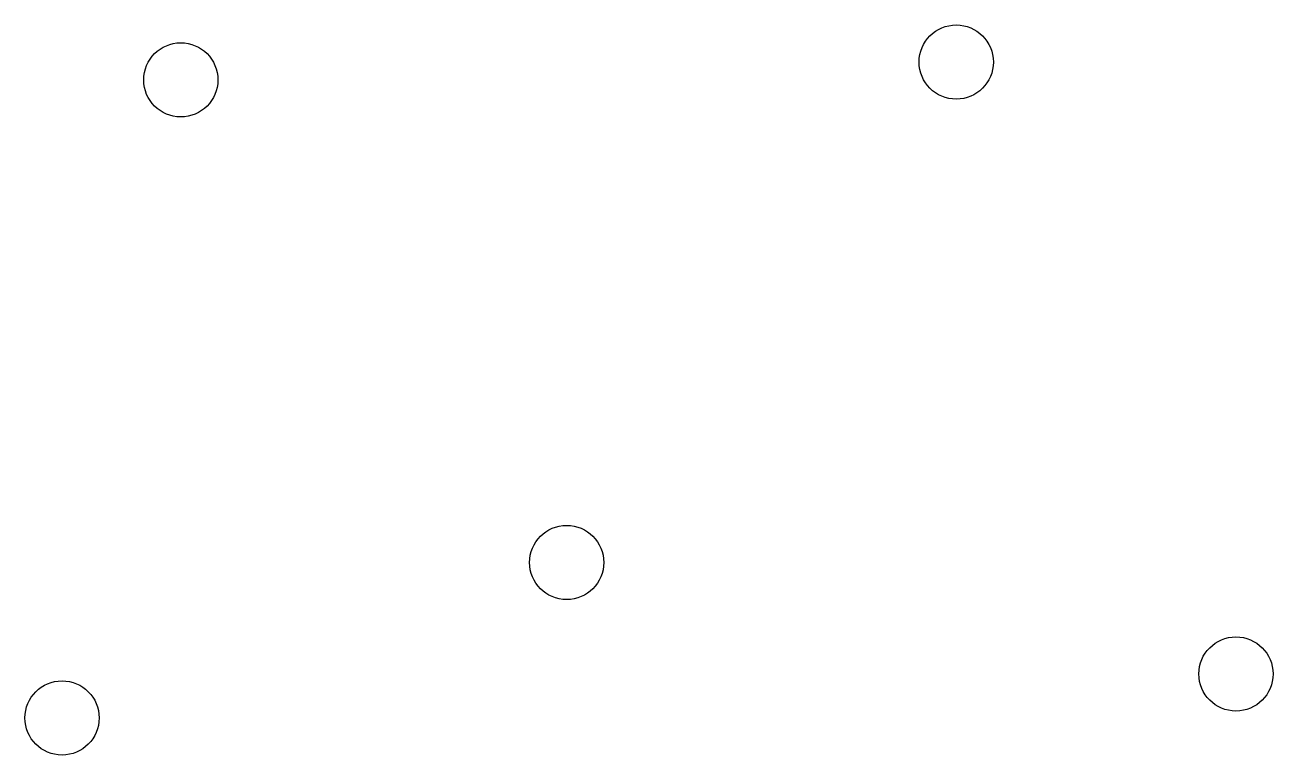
# Model space of a CAD drawing. Header units: millimetres. Extents: x 114.5 to 198.6, y -104 to -54.8.
import ezdxf

# ---------------------------------------------------------------- set-up
doc = ezdxf.new("R2010")
doc.units = ezdxf.units.MM

msp = doc.modelspace()

# ---------------------------------------------------------------- linework, layer by layer
for centre in [(177.25, -57.273), (125, -58.475), (151, -90.998), (196.097, -98.511), (117, -101.475)]:
    msp.add_circle(centre, 2.5)

doc.saveas('drawing.dxf')
